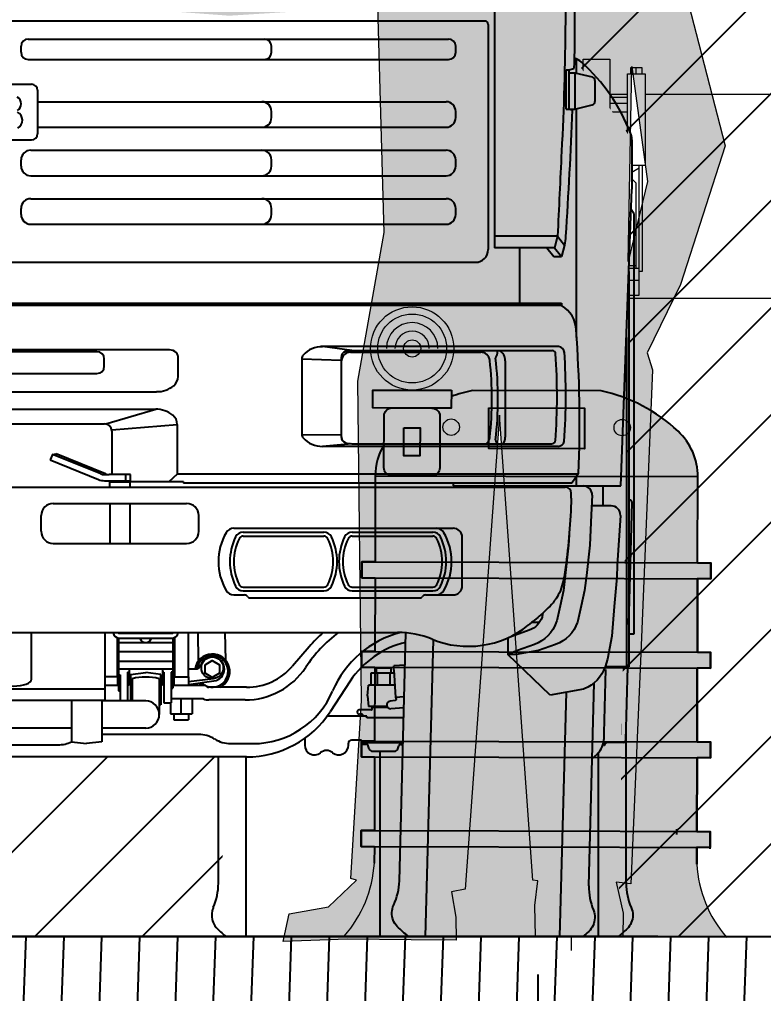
# Model space of a CAD drawing. Header units: metres. Extents: x 668617 to 675126, y 2286318 to 2293677.
# Drawn here: x 672252.349 to 672253.576, y 2287822.453 to 2287824.059 of the extents above; entities that cross this region are included whole.
import ezdxf

# ---------------------------------------------------------------- set-up
doc = ezdxf.new("R2010")
doc.units = ezdxf.units.M
doc.header["$MEASUREMENT"] = 0
doc.set_wipeout_variables(frame=1)
doc.linetypes.add('CONTINUA', pattern=[0])
for name, color, linetype in [('2', 7, 'Continuous'), ('DMTG_SECCIONES_VIALES', 250, 'Continuous'), ('PERSONA', 7, 'CONTINUA'), ('PERSONAS HATCH', 254, 'Continuous')]:
    doc.layers.add(name, color=color, linetype=linetype)
doc.layers.add('dp_Fondo del tablero', color=7, linetype='Continuous', lineweight=0, true_color=0xf05123)
doc.layers.add('dp_Pictograma y filete', color=7, linetype='Continuous', lineweight=0, true_color=0x000000)
doc.styles.get("Standard").update_dxf_attribs({"font": 'arial.ttf'})
doc.dimstyles.get("Standard").update_dxf_attribs({"dimtxt": 0.18, "dimasz": 0.18, "dimexe": 0.18, "dimexo": 0.0625, "dimgap": 0.09, "dimtad": 0, "dimtih": 1, "dimtoh": 1, "dimdec": 4, "dimzin": 0, "dimdsep": 46, "dimtxsty": 'Standard', "dimcen": 0.09, "dimadec": 0, "dimazin": 0, "dimtfac": 1, "dimtdec": 4, "dimtofl": 0, "dimtmove": 0, "dimatfit": 3, "dimfxl": 1, "dimtolj": 1, "dimtzin": 0, "dimarcsym": 0})

# ---------------------------------------------------------------- blocks, each defined once
blk = doc.blocks.new('*D406')
at = {"layer": 'Defpoints', "color": 0, "transparency": 16777216}
for p in [(672250.0035, 2287822.5467), (672253.2035, 2287822.5467), (672253.2035, 2287821.1552)]:
    blk.add_point(p, dxfattribs=at)
at = {"layer": 'DMTG_SECCIONES_VIALES', "color": 0, "lineweight": -2, "transparency": 16777216}
for p, q in [((672250.0035, 2287822.4842), (672250.0035, 2287820.9752)), ((672253.2035, 2287822.4842), (672253.2035, 2287820.9752)), ((672250.1835, 2287821.1552), (672251.2801, 2287821.1552)), ((672253.0235, 2287821.1552), (672251.927, 2287821.1552))]:
    blk.add_line(p, q, dxfattribs=at)
at = {"layer": 'DMTG_SECCIONES_VIALES', "color": 0, "transparency": 16777216}
for points in [[(672250.1835, 2287821.1852), (672250.1835, 2287821.1252), (672250.0035, 2287821.1552)], [(672253.0235, 2287821.1852), (672253.0235, 2287821.1252), (672253.2035, 2287821.1552)]]:
    blk.add_solid(points, dxfattribs=at)
at = {"layer": 'DMTG_SECCIONES_VIALES', "color": 0, "transparency": 16777216, "insert": (672251.6035, 2287821.1552), "char_height": 0.18, "attachment_point": 5}
blk.add_mtext('\\A1;3.20', dxfattribs=at)
blk = doc.blocks.new('*D407')
at = {"layer": 'Defpoints', "color": 0, "transparency": 16777216}
for p in [(672253.2035, 2287822.5467), (672256.4035, 2287822.5467), (672256.4035, 2287821.1556)]:
    blk.add_point(p, dxfattribs=at)
at = {"layer": 'DMTG_SECCIONES_VIALES', "color": 0, "lineweight": -2, "transparency": 16777216}
for p, q in [((672253.2035, 2287822.4842), (672253.2035, 2287820.9756)), ((672256.4035, 2287822.4842), (672256.4035, 2287820.9756)), ((672253.3835, 2287821.1556), (672254.4801, 2287821.1556)), ((672256.2235, 2287821.1556), (672255.127, 2287821.1556))]:
    blk.add_line(p, q, dxfattribs=at)
at = {"layer": 'DMTG_SECCIONES_VIALES', "color": 0, "transparency": 16777216}
for points in [[(672253.3835, 2287821.1856), (672253.3835, 2287821.1256), (672253.2035, 2287821.1556)], [(672256.2235, 2287821.1856), (672256.2235, 2287821.1256), (672256.4035, 2287821.1556)]]:
    blk.add_solid(points, dxfattribs=at)
at = {"layer": 'DMTG_SECCIONES_VIALES', "color": 0, "transparency": 16777216, "insert": (672254.8035, 2287821.1556), "char_height": 0.18, "attachment_point": 5}
blk.add_mtext('\\A1;3.20', dxfattribs=at)
blk = doc.blocks.new('A$C42154543')
at = {"color": 7, "linetype": 'Continuous', "lineweight": 15, "true_color": 0xffffff}
blk.add_wipeout([(-1225, -2.7), (-1237.9, 1326.3), (-1145.2, 1472), (-1128, 1965.6), (-1101.2, 2611.6), (-1046.4, 2668), (0, 2739.6), (1020.3, 2681.8), (1134.7, 1887), (1144.7, 1449.8), (1240, 1315.4), (1217.4, 0), (570.6, 0), (557.5, 296.4), (-557.5, 296.4), (-563, 5.9)], dxfattribs=at).dxf.layer = '2'
at = {"layer": '2'}
for p, q in [((1013, 1958.1), (1013, 1136.9)), ((997, 1511.3), (-997, 1511.3)), ((1002.9, 1505.4), (1002.9, 1133.9)), ((243.8, 1481.5), (937.3, 1481.5)), ((231.8, 1459.7), (231.8, 1469.5)), ((645.2, 1459.7), (645.2, 1469.5)), ((949.3, 1459.7), (949.3, 1469.5)), ((243.8, 1447.7), (937.3, 1447.7)), ((1148, 1448.7), (1148, 1425.4)), ((1136, 1430.9), (1144.1, 1433.1)), ((1131.6, 1430.9), (1136, 1430.9)), ((1131.6, 1365.9), (1131.6, 1430.9)), ((1136, 1430.9), (1136, 1365.9)), ((1136, 1425.9), (1146, 1425.9)), ((1146, 1425.9), (1146, 1365.9)), ((1146, 1425.9), (1174.4, 1419)), ((-249, 1406.9), (249, 1406.9)), ((1179, 1413.2), (1179, 1378.6)), ((259, 1396.9), (259, 1324.9)), ((259, 1378), (933.3, 1378)), ((1146, 1365.9), (1174.4, 1372.8)), ((645.2, 1351.8), (645.2, 1362)), ((949.3, 1351.8), (949.3, 1362)), ((1131.6, 1365.9), (1136, 1365.9)), ((1136, 1365.9), (1146, 1365.9)), ((1136, 1365.9), (1141.4, 1364.4)), ((1148, 1366.4), (1148, 988.9)), ((259, 1335.8), (933.3, 1335.8)), ((-249, 1314.9), (249, 1314.9)), ((1240, 1315.4), (1240, 1233.9)), ((247.8, 1298), (933.3, 1298)), ((231.8, 1271.8), (231.8, 1282)), ((645.2, 1271.8), (645.2, 1282)), ((949.3, 1271.8), (949.3, 1282)), ((247.8, 1255.8), (933.3, 1255.8)), ((1222, 743.9), (1240, 1233.6)), ((247.8, 1218), (933.3, 1218)), ((231.8, 1191.8), (231.8, 1202)), ((645.2, 1191.8), (645.2, 1202)), ((949.3, 1191.8), (949.3, 1202)), ((1243.3, 1193.5), (1238.8, 1200.2)), ((1244, 499.4), (1244, 1191.2)), ((247.8, 1175.8), (933.3, 1175.8)), ((1117.5, 1155.9), (1013, 1155.9)), ((1117.5, 1155.9), (1112.5, 1136.9)), ((1117.5, 1155.9), (1129, 1141.4)), ((1112.5, 1136.9), (1013, 1136.9)), ((1055, 1045.4), (1055, 1136.9)), ((1099.5, 1136.9), (1111, 1122.4)), ((1112.5, 1136.9), (1124, 1122.4)), ((1129, 1141.4), (1124, 1122.4)), ((-982, 1113), (982, 1113)), ((1111, 1122.4), (1124, 1122.4)), ((1235, 1097.7), (1235, 445.4)), ((-1124, 1045.4), (1124, 1045.4)), ((1124, 1045.4), (1124, 1041.4)), ((1124, 1041.4), (-1124, 1041.4)), ((1231, 988.8), (1231, 445.4)), ((357.1, 965.4), (67.1, 965.4)), ((476.8, 968.4), (67.3, 968.4)), ((1118.7, 973.7), (726.6, 973.7)), ((777.5, 967.4), (729.4, 973.7)), ((777.5, 967.4), (1108.2, 967.4)), ((369.1, 941.4), (369.1, 953.4)), ((491.1, 924.7), (491.1, 956.9)), ((695, 953.5), (695, 828.8)), ((760, 950.7), (695, 953.3)), ((760, 956), (760, 824.9)), ((775.5, 964.4), (990.5, 964.4)), ((1031, 950.4), (1031, 824.4)), ((27.9, 929.4), (357.1, 929.4)), ((0, 899.4), (455.6, 899.4)), ((1031, 891.1), (1031, 885.4)), ((0, 870.4), (454, 870.4)), ((371.5, 846.4), (454, 870.4)), ((0, 846.4), (369.5, 846.4)), ((381.5, 836.4), (489.5, 845.2)), ((489.5, 845.2), (489.5, 763.4)), ((381.5, 834.4), (381.5, 762.4)), ((760, 827.9), (695, 827.8)), ((777.5, 813.4), (729.2, 809.1)), ((1118.2, 809.1), (729.2, 809.1)), ((777.5, 813.4), (1107.4, 813.4)), ((283.5, 795.9), (279.7, 786.6)), ((283.5, 795.9), (289.6, 796.6)), ((363.4, 763.6), (283.5, 795.9)), ((371.4, 763.6), (289.6, 796.6)), ((279.7, 786.6), (359.7, 754.3)), ((369.4, 762.4), (377.4, 762.4)), ((412.2, 762.4), (377.4, 762.4)), ((404.2, 762.4), (404.2, 752.4)), ((412.2, 752.4), (412.2, 762.4)), ((489.5, 763.4), (475.6, 750.4)), ((1151.3, 763.4), (489.5, 763.4)), ((1152, 764.4), (1141, 748.4)), ((1148, 758.6), (1148, 743.9)), ((-395, 741.9), (1130, 741.9)), ((369.4, 752.4), (412.2, 752.4)), ((380.1, 752.4), (378.5, 750.8)), ((378.5, 741.9), (378.5, 750.8)), ((378.5, 750.8), (411.5, 750.8)), ((409.9, 752.4), (411.5, 750.8)), ((411.5, 750.8), (411.5, 741.9)), ((500, 750.4), (411.5, 750.4)), ((500, 750.4), (500, 748.4)), ((1141, 748.4), (500, 748.4)), ((945, 748.4), (945, 743.9)), ((945, 743.9), (1222, 743.9)), ((1192, 743.9), (1192, 710.9)), ((1140, 723.4), (1140, 731.9)), ((285, 714.9), (505, 714.9)), ((378.5, 714.9), (378.5, 648.9)), ((411.5, 714.9), (411.5, 648.9)), ((1206.1, 710.9), (1173.6, 710.9)), ((1236.6, 720.5), (1235, 720.7)), ((1235, 514.8), (1240.3, 716.4)), ((265, 668.9), (265, 694.9)), ((525, 668.9), (525, 694.9)), ((583.2, 673.9), (945, 673.9)), ((598.5, 667.4), (731.5, 667.4)), ((598.5, 660.9), (731.5, 660.9)), ((778.5, 667.4), (911.5, 667.4)), ((778.5, 660.9), (911.5, 660.9)), ((285, 648.9), (505, 648.9)), ((960, 578.9), (960, 658.9)), ((583.2, 563.9), (600.6, 563.9)), ((598.5, 576.9), (731.5, 576.9)), ((598.5, 570.4), (731.5, 570.4)), ((778.5, 576.9), (911.5, 576.9)), ((778.5, 570.4), (911.5, 570.4)), ((899.4, 563.9), (945, 563.9)), ((609, 558.9), (891, 558.9)), ((1075.3, 518.9), (1087.6, 518.9)), ((-853.3, 501.9), (853.3, 501.9)), ((249, 424.7), (249, 501.9)), ((370, 501.9), (370, 389.4)), ((393.8, 500.6), (481.2, 500.6)), ((507.7, 501.9), (507.7, 428.7)), ((524.7, 455), (523.9, 501.9)), ((569.7, 456.1), (568.9, 501.9)), ((856.3, 91.8), (867, 501.3)), ((1235, 499.4), (1244, 499.4)), ((390.2, 493.3), (390.2, 428.7)), ((392.5, 492.7), (392.5, 441.6)), ((482.5, 485), (392.5, 485)), ((393.8, 492.6), (481.2, 492.6)), ((482.5, 492.7), (482.5, 441.6)), ((484.8, 493.3), (484.8, 428.7)), ((899.6, 0), (912.4, 489.8)), ((1035, 492.4), (1035, 465.4)), ((1037.1, 493.9), (1038.7, 493.9)), ((482.5, 469.7), (392.5, 469.7)), ((707.2, 478.2), (679.9, 446.3)), ((482.5, 454.1), (392.5, 454.1)), ((1049, 465.4), (1035, 465.4)), ((1105, 398.4), (1035, 465.4)), ((392.5, 441.6), (392.5, 405.5)), ((392.5, 441.6), (482.5, 441.6)), ((407.5, 436.5), (410, 436.5)), ((407.5, 436.5), (407.5, 389)), ((410, 441.6), (410, 414.8)), ((412.5, 432.6), (437.5, 435.7)), ((462.5, 432.6), (437.5, 435.7)), ((465, 441.6), (465, 414.8)), ((467.5, 436.5), (465, 436.5)), ((467.5, 436.5), (467.5, 385.6)), ((482.5, 436.5), (479.5, 436.5)), ((479.5, 436.5), (479.5, 385.6)), ((482.5, 441.6), (482.5, 410.2)), ((507.7, 441.6), (519.2, 441.6)), ((809.3, 434.9), (809.3, 414.9)), ((847.4, 434.9), (809.3, 434.9)), ((818.1, 442.9), (818.1, 434.9)), ((842.1, 442.9), (818.1, 442.9)), ((819.7, 434.9), (819.7, 414.9)), ((840.5, 434.9), (840.5, 414.9)), ((842.1, 442.9), (842.1, 434.9)), ((865.6, 447.9), (847, 446.7)), ((847, 440.4), (847, 446.7)), ((847, 440.4), (849.8, 394.5)), ((1193.8, 315.3), (1197.1, 440.9)), ((1235, 445.4), (1195.8, 445.4)), ((1230, 324.2), (1233.2, 445.4)), ((390.8, 428.7), (370, 428.7)), ((390.8, 428.7), (390.8, 414.4)), ((392.5, 432.1), (395.5, 432.1)), ((392.5, 432.1), (395.5, 432.1)), ((395.5, 432.1), (395.5, 389)), ((412.5, 432.6), (412.5, 389)), ((415, 425.6), (415, 389)), ((460, 425.6), (460, 366.5)), ((462.5, 382.6), (462.5, 432.6)), ((462.5, 432.6), (462.5, 382.6)), ((484.2, 428.7), (484.2, 414.4)), ((484.2, 428.7), (508.2, 428.7)), ((508.2, 428.7), (508.2, 414.4)), ((508.2, 420.8), (549.6, 425.7)), ((508.2, 416), (550.2, 421.8)), ((775, 421.4), (742, 371.1)), ((1169.2, 83.6), (1178, 418.8)), ((370, 408.4), (-370, 408.4)), ((392.5, 414.4), (370, 414.4)), ((392.5, 405.5), (395.5, 405.5)), ((410, 414.8), (407.5, 414.8)), ((467.5, 414.8), (465, 414.8)), ((482.5, 414.8), (479.5, 414.8)), ((479.5, 410.2), (482.5, 410.2)), ((536.6, 414.4), (482.5, 414.4)), ((604, 411.4), (541.8, 411.4)), ((803.6, 397.4), (805.1, 414.9)), ((848.6, 414.9), (805.1, 414.9)), ((1121.3, 0), (1131.9, 403.2)), ((370, 389.4), (200, 389.4)), ((315, 389.4), (315, 321.5)), ((365, 389.4), (365, 321.5)), ((437.5, 389), (365, 389)), ((530.8, 392.4), (479.5, 392.4)), ((496.2, 367.7), (496.2, 392.4)), ((514.2, 392.4), (514.2, 367.7)), ((601.6, 390.5), (541.8, 390.5)), ((803.6, 397.4), (805.1, 379.9)), ((849.4, 389.7), (840.9, 388.5)), ((864.2, 395.4), (849.8, 394.5)), ((462.5, 382.6), (460, 382.3)), ((467.5, 385.6), (479.5, 385.6)), ((478.2, 385.6), (478.2, 367.7)), ((810.1, 374.2), (790.1, 374.2)), ((836, 379.9), (805.1, 379.9)), ((837.3, 377.9), (810.6, 377.9)), ((810.6, 377.9), (810.6, 376.6)), ((814.1, 379.9), (814, 377.9)), ((863.8, 377.3), (842.2, 376)), ((478.2, 367.7), (514.2, 367.7)), ((484.2, 367.7), (484.2, 357.8)), ((484.2, 357.8), (508.2, 357.8)), ((508.2, 367.7), (508.2, 357.8)), ((802.4, 363.9), (737.1, 363.9)), ((794.1, 367.2), (790.2, 367.2)), ((795.9, 365.4), (795.9, 363.9)), ((802.4, 360.9), (802.4, 363.9)), ((863.3, 360.9), (802.4, 360.9)), ((315, 344), (-315, 344)), ((437.5, 344), (365, 344)), ((1230.5, 87.9), (1230.5, 343)), ((524.8, 333.6), (365, 333.6)), ((700.1, 327.3), (700.1, 315.9)), ((792.1, 323.9), (777.1, 323.9)), ((794.1, 321.9), (794.1, 316.9)), ((-293.1, 316.4), (293.1, 316.4)), ((315, 321.5), (340, 318.4)), ((365, 321.5), (340, 318.4)), ((577.8, 318.4), (614.5, 318.4)), ((772.1, 315.9), (772.1, 318.9)), ((862.3, 319.9), (794.1, 319.9)), ((801.9, 316.9), (794.1, 316.9)), ((806.6, 309.9), (804.7, 315)), ((812.2, 305.9), (848, 305.9)), ((824.8, 0), (824.8, 305.9)), ((853.7, 309.9), (855.5, 315)), ((858.3, 316.9), (862.2, 316.9)), ((1194.8, 315.3), (1193.8, 315.3)), ((1194.8, 316.6), (1194.8, 315.3)), ((1226.1, 320.3), (1197.7, 319.5)), ((604, 296.4), (-369, 296.4)), ((557.5, 87.9), (557.5, 296.4)), ((603.2, 0), (603.2, 296.4)), ((1183.2, 301.8), (1177, 296)), ((1184.8, 0), (1184.8, 303.5)), ((1283.1, 0), (-1272.7, 0))]:
    blk.add_line(p, q, dxfattribs=at)
for points in [[(1128, 1965.6, -0.021047), (1142.8, 1695.9, 0.000487), (1145.2, 1510.9, -0.014648), (1144.1, 1433.1, -0.253224)], [(1099, 1947.4, -0.029085), (1126.2, 1695.9, -0.014079), (1130.2, 1510.9, -0.011262), (1124, 1295.9, 0.002595), (1117.5, 1155.9, -0.443381)], [(1141.4, 1364.4, -0.007076), (1130.5, 1155.9, -0.018251), (1129, 1141.4, -0.408232)], [(1174.3, 728.3), (1173, 695.9), (1170.5, 645.9), (1165, 595.9), (1162, 570.9), (1156.5, 545.9), (1151, 520.9), (1150.3, 518.9, -0.226237), (1114.1, 482.1), (1086, 471.9), (1049, 465.4)], [(1140, 723.4, -0.023816), (1130.5, 608.9, -0.033509), (1124.5, 578.9, -0.058125), (1118.5, 563.9, -0.039896), (1112, 553.9, -0.077681), (1102.1, 542.7, -0.034494), (1089.6, 531, -0.009423), (1069.1, 513.9, -0.009423)], [(1221, 695), (1216, 612.8), (1215, 593.3), (1211, 544.6), (1207, 495.9), (1200, 457.9), (1195.8, 445.4, -0.221251), (1161.1, 408.6), (1160, 408.2), (1105, 398.4)], [(1136.4, 663), (1135.5, 645.9), (1130, 595.9), (1127, 570.9), (1121.5, 545.9), (1116, 520.9), (1115.3, 518.9, -0.226237), (1079.1, 482.1), (1051, 471.9), (1035, 465.4)], [(1093.3, 534.2), (1091.9, 527.7), (1091.7, 527.1, -0.226237), (1070.6, 505.6), (1042, 495.2), (1035, 492.4)], [(872, 0, -0.05104), (852.8, 16.5, -0.199683), (843.9, 39.4, -0.103157), (846.9, 52.1, -0.098271)], [(549.2, 47.9, 0.103157), (546.5, 35.1, 0.199683)], [(546.5, 35.1, 0.199683), (555.9, 12.5, 0.038649), (570.6, 0, 0.055475)], [(1176.5, 43.4, -0.103157), (1178.8, 30.6, -0.199683)], [(1241.5, 35.1, -0.199683), (1232.1, 12.5, -0.038649), (1217.4, 0, -0.055475)], [(1238.8, 47.9, -0.103157), (1241.5, 35.1, -0.199683)], [(1178.8, 30.6, -0.199683), (1168.8, 8.2, -0.025354), (1159.2, 0, -0.055475)]]:
    blk.add_lwpolyline(points, format="xyb", dxfattribs=at)
blk.add_lwpolyline([(535.5, 448.5), (547.5, 455.4), (559.5, 448.5), (559.5, 434.6), (547.5, 427.7), (535.5, 434.6)], close=True, dxfattribs=at)
blk.add_circle((547.5, 443.6), 18, dxfattribs=at)
for centre, radius, start, end in [((997, 1505.4), 5.9, 0, 90), ((243.8, 1469.5), 12, 90, 180), ((633.2, 1469.5), 12, 0, 90), ((937.3, 1469.5), 12, 0, 90), ((243.8, 1459.7), 12, 180, 270), ((633.2, 1459.7), 12, 270, 0), ((937.3, 1459.7), 12, 270, 0), ((1136.8, 1420.9), 30, 48.0842, 74.7572), ((951.1, 1214), 308, 21.3848, 48.0842), ((1173, 1413.2), 6, 0, 76.373), ((249, 1396.9), 10, 0, 90), ((219, 1374.5), 13, 301.6356, 60.5787), ((629.2, 1362), 16, 0, 90), ((933.3, 1362), 16, 0, 90), ((1173, 1378.6), 6, 283.627, 0), ((219, 1347.5), 15, 300.6033, 62.5524), ((629.2, 1351.8), 16, 270, 0), ((933.3, 1351.8), 16, 270, 0), ((249, 1324.9), 10, 270, 0), ((1210, 1315.4), 30, 0, 21.3848), ((247.8, 1282), 16, 90, 180), ((629.2, 1282), 16, 0, 90), ((933.3, 1282), 16, 0, 90), ((247.8, 1271.8), 16, 180, 270), ((629.2, 1271.8), 16, 270, 0), ((933.3, 1271.8), 16, 270, 0), ((247.8, 1202), 16, 90, 180), ((629.2, 1202), 16, 0, 90), ((933.3, 1202), 16, 0, 90), ((247.8, 1191.8), 16, 180, 270), ((629.2, 1191.8), 16, 270, 0), ((933.3, 1191.8), 16, 270, 0), ((1239.8, 1191.2), 4.2, 0, 34.0603), ((982, 1133.9), 20.9, 270, 0), ((1100.5, 1000.1), 47.5, 1.5531, 60.3744), ((-804.2, 849.9), 1958, 357.4968, 4.4371), ((357.1, 953.4), 12, 0, 90), ((474.9, 945.3), 23.2, 61.9825, 94.6775), ((481.1, 956.9), 10, 0, 61.9825), ((728.3, 932.5), 41.2, 88.2755, 138.529), ((770, 956), 10, 108.4516, 180), ((779.1, 928.8), 38.7, 92.3444, 108.4516), ((1010.5, 964.4), 8, 316.9206, 22.0243), ((1011, 950.4), 20, 0, 58.2117), ((1108.2, 961.4), 6, 0, 90), ((1118.7, 963.7), 10, 0, 90), ((79.6, 893.6), 1051.4, 355.8396, 3.9001), ((705, 953.3), 10, 139.6812, 180), ((1329, 887.4), 572, 173.6091, 174.1293), ((775.5, 949.4), 15, 90, 173.6091), ((990.5, 949.4), 15, 6.3909, 90), ((437, 887.4), 572, 353.6091, 6.3909), ((1020, 955.5), 5, 136.9206, 186.6641), ((437, 887.4), 582, 353.3359, 6.6641), ((122, 893.4), 994.5, 355.6817, 3.9673), ((357.1, 941.4), 12, 270, 0), ((471.1, 924.7), 20, 309.472, 0), ((456.4, 942.5), 43.1, 268.9264, 309.472), ((454.8, 827.3), 43.1, 50.528, 91.0736), ((469.5, 845.2), 20, 0, 50.528), ((369.5, 834.4), 12, 0, 90), ((705, 829.5), 10, 180, 220.3188), ((728.3, 850.3), 41.2, 221.471, 271.7245), ((1329, 887.4), 572, 185.8707, 186.3909), ((770, 824.9), 10, 180, 251.5484), ((775.5, 825.4), 15, 186.3909, 205.4365), ((990.5, 825.4), 15, 306.8699, 353.6091), ((1011, 824.4), 20, 326.633, 0), ((779.1, 852.1), 38.7, 251.5484, 267.6556), ((1020, 819.3), 5, 173.3359, 223.0794), ((1010.5, 810.4), 8, 22.0243, 43.0794), ((1107.7, 819.4), 6, 270, 0), ((1118.1, 819.4), 10.3, 270.797, 348.5883), ((369.4, 778.4), 16, 248, 270), ((377.4, 778.4), 16, 248, 270), ((369.4, 778.4), 26, 248, 270), ((1130, 731.9), 10, 0, 90), ((1159.4, 728.9), 15, 357.6141, 90), ((285, 694.9), 20, 90, 180), ((505, 694.9), 20, 0, 90), ((1206.1, 695.9), 15, 356.5, 90), ((1236.3, 716.5), 4, 358.5, 85.5), ((285, 668.9), 20, 180, 270), ((505, 668.9), 20, 270, 0), ((652.5, 618.9), 95, 150, 210), ((583.2, 658.9), 15, 90, 150), ((669, 618.9), 92.5, 153.9286, 206.0714), ((598.5, 653.4), 14, 90, 153.9286), ((598.5, 653.4), 7.5, 90, 153.9286), ((731.5, 653.4), 14, 26.0714, 90), ((731.5, 653.4), 7.5, 26.0714, 90), ((661, 618.9), 92.5, 333.9286, 26.0714), ((849, 618.9), 92.5, 153.9286, 206.0714), ((778.5, 653.4), 14, 90, 153.9286), ((778.5, 653.4), 7.5, 90, 153.9286), ((911.5, 653.4), 14, 26.0714, 90), ((911.5, 653.4), 7.5, 26.0714, 90), ((916.8, 658.9), 15, 30, 90), ((841, 618.9), 92.5, 333.9286, 26.0714), ((847.5, 618.9), 95, 330, 30), ((945, 658.9), 15, 0, 90), ((669, 618.9), 86, 153.9286, 206.0714), ((661, 618.9), 86, 333.9286, 26.0714), ((849, 618.9), 86, 153.9286, 206.0714), ((841, 618.9), 86, 333.9286, 26.0714), ((598.5, 584.4), 7.5, 206.0714, 270), ((731.5, 584.4), 7.5, 270, 333.9286), ((778.5, 584.4), 7.5, 206.0714, 270), ((911.5, 584.4), 7.5, 270, 333.9286), ((945, 578.9), 15, 270, 0), ((583.2, 578.9), 15, 210, 270), ((598.5, 584.4), 14, 206.0714, 270), ((600.6, 557.9), 6, 28.2737, 90), ((731.5, 584.4), 14, 270, 333.9286), ((778.5, 584.4), 14, 206.0714, 270), ((899.4, 557.9), 6, 90, 151.7263), ((911.5, 584.4), 14, 270, 333.9286), ((916.8, 578.9), 15, 270, 330), ((609, 562.4), 3.5, 208.2737, 270), ((891, 562.4), 3.5, 270, 331.7263), ((393.8, 502.6), 10, 184.0813, 270), ((393.8, 502.6), 2, 200.8462, 270), ((481.2, 502.6), 2, 270, 339.1538), ((481.2, 502.6), 10, 270, 355.9187), ((897, 315.4), 234, 127.1459, 146.5459), ((897, 315.4), 250, 131.7475, 139.3778), ((900.5, 339.3), 168, 104.5881, 156.8778), ((853.3, 351.9), 150, 67.7114, 90), ((970, 636.8), 157.8, 247.7114, 308.8757), ((437.5, 494.9), 9.77, 193.4197, 346.5803), ((900.5, 339.3), 150, 103.0629, 146.7878), ((547.5, 437.5), 28.8, 295.2762, 171.7836), ((547.5, 437.5), 26, 246.7683, 170.0911), ((547.5, 441.6), 20, 277.8463, 160.5288), ((519.2, 451.6), 10, 270, 340.5288), ((601.6, 510.5), 120, 270, 326.5459), ((604, 511.4), 100, 270, 319.3778), ((437.5, 335.3), 93, 76, 104), ((547.5, 437.5), 28.8, 221.4725, 233.1261), ((547.5, 437.5), 26, 225.6251, 242.2464), ((541.8, 417.4), 6, 210, 270), ((614.5, 461.4), 143, 270, 336.8778), ((437.5, 366.5), 22.5, 270, 90), ((530.8, 386.4), 6, 70.4357, 90), ((541.8, 417.4), 26.9, 250.4357, 270), ((841.8, 382.3), 6.26, 98.5, 273.5), ((849, 392.2), 2.49, 278.5, 70.0168), ((604, 461.4), 165, 270, 326.7878), ((790.1, 370.7), 3.5, 90, 270.7222), ((810.1, 375.4), 1.25, 270, 66.4218), ((794.1, 365.4), 1.8, 0, 90.7222), ((524.8, 283.6), 50, 57.9405, 90), ((577.8, 368.4), 50, 237.9405, 270), ((777.1, 318.9), 5, 90, 180), ((792.1, 321.9), 2, 0, 90), ((1159.1, 327.2), 35, 313.5, 358.5), ((1226, 324.3), 4, 271.5, 358.5), ((293.1, 366.4), 50, 270, 296.0576), ((716.1, 315.9), 16, 180, 308.6822), ((736.1, 291), 16, 51.3178, 128.6822), ((756.1, 315.9), 16, 231.3178, 0), ((801.9, 313.9), 3, 19.9831, 90), ((812.2, 311.9), 6, 199.9831, 270), ((848, 311.9), 6, 270, 340.0169), ((858.3, 313.9), 3, 90, 160.0169), ((1197.8, 316.5), 3, 91.5, 178.5), ((1152.9, 321.4), 35, 308.5052, 313.5), ((457.5, 87.9), 100, 336.4414, 0), ((756.3, 94.4), 100, 334.9414, 358.5), ((1269.2, 81), 100, 178.5, 202.0586), ((1330.5, 87.9), 100, 180, 203.5586)]:
    blk.add_arc(centre, radius, start, end, dxfattribs=at)
blk.add_ellipse((219, 424.7), major_axis=(30, 0), ratio=0.374483, start_param=3.141593, end_param=6.283185, dxfattribs=at)
blk = doc.blocks.new('tambo_SCT')
at = {"layer": 'dp_Fondo del tablero', "true_color": 0xf08e0f}
h = blk.add_hatch(color=30, dxfattribs=at)
edge = h.paths.add_edge_path()
edge.add_arc((7.06, 62.65), 4.44, 0, 360)
at = {"layer": 'dp_Fondo del tablero', "true_color": 0xffca00}
h = blk.add_hatch(color=40, dxfattribs=at)
h.paths.add_polyline_path([(11.25, 58.21), (11.25, 56.3), (7.06, 56.3), (2.87, 56.3), (2.87, 58.21), (7.06, 58.21)])
edge = h.paths.add_edge_path()
edge.add_line((4.92, 56.3), (9.19, 56.3))
edge.add_arc((9.19, 55.47), 0.832, 0, 90, ccw=False)
edge.add_line((10.03, 55.47), (10.03, 49.93))
edge.add_arc((9.19, 49.93), 0.832, -90, 0, ccw=False)
edge.add_line((9.19, 49.1), (4.92, 49.1))
edge.add_arc((4.92, 49.93), 0.832, 180, 270, ccw=False)
edge.add_line((4.09, 49.93), (4.09, 55.47))
edge.add_arc((4.92, 55.47), 0.832, 90, 180, ccw=False)
h.paths.add_polyline_path([(6.2, 54.19), (7.92, 54.19), (7.92, 51.2), (6.2, 51.2)], flags=16)
at = {"layer": 'dp_Fondo del tablero'}
h = blk.add_hatch(color=256, dxfattribs=at)
h.paths.add_polyline_path([(37.54, 49.04, 0.208145), (35.42, 53.91, 0.13635), (27.2, 58.18), (13.51, 58.18, 0.03408), (11.25, 57.54), (11.25, 56.3), (9.19, 56.3, -0.414214), (10.03, 55.47), (10.03, 49.93, -0.414214), (9.19, 49.1)])
h.paths.add_polyline_path([(28.6, 54.27, -1), (30.35, 54.27, -1)], flags=16)
h.paths.add_polyline_path([(25.46, 51.99), (15.26, 51.99), (15.26, 56.35), (25.46, 56.35)], flags=16)
h.paths.add_polyline_path([(10.37, 54.27, -1), (12.11, 54.27, -1)], flags=16)
h = blk.add_hatch(color=256, dxfattribs=at)
h.paths.add_polyline_path([(4.92, 49.1, -0.414214), (4.09, 49.93), (4.09, 52.42, 0.133761), (3.17, 49.04)])
h.paths.add_polyline_path([(6.2, 51.2), (7.92, 51.2), (7.92, 54.19), (6.2, 54.19)])
h = blk.add_hatch(color=256, dxfattribs=at)
h.paths.add_polyline_path([(37.54, 39.89), (37.54, 49.04), (3.17, 49.04), (3.17, 39.89)])
h.paths.add_polyline_path([(38.96, 38.19), (38.96, 39.89), (1.76, 39.89), (1.76, 38.19)])
h.paths.add_polyline_path([(1.76, 30.34), (1.76, 28.65), (38.96, 28.65), (38.96, 30.34)])
h.paths.add_polyline_path([(37.54, 20.79), (37.54, 28.65), (3.17, 28.65), (3.17, 20.79)])
h.paths.add_polyline_path([(38.96, 19.1), (38.96, 20.79), (1.76, 20.79), (1.76, 19.1)])
h.paths.add_polyline_path([(1.76, 11.24), (1.76, 9.55), (38.96, 9.55), (38.96, 11.24)])
blk.add_hatch(color=256, dxfattribs=at).paths.add_polyline_path([(3.17, 9.55), (3.17, 9.35, -0.196465), (0, 0), (40.71, 0, -0.16513), (37.54, 7.77), (37.54, 9.55)])
at = {"layer": 'dp_Pictograma y filete', "true_color": 0xffffff}
h = blk.add_hatch(color=7, dxfattribs=at)
h.paths.add_polyline_path([(3.17, 38.19), (3.17, 30.34), (37.54, 30.34), (37.54, 38.19)])
h.paths.add_polyline_path([(3.17, 19.1), (3.17, 11.24), (37.54, 11.24), (37.54, 19.1)])
at = {"layer": 'dp_Pictograma y filete', "lineweight": -3}
for p, q in [((37.54, 49.04), (3.17, 49.04)), ((3.17, 49.04), (3.17, 39.89)), ((37.54, 39.89), (37.54, 49.04)), ((1.76, 38.19), (1.76, 39.89)), ((1.76, 39.89), (38.96, 39.89)), ((38.96, 38.19), (38.96, 39.89)), ((38.96, 38.19), (38.96, 39.89)), ((1.76, 38.19), (38.96, 38.19)), ((1.76, 28.65), (1.76, 30.34)), ((1.76, 30.34), (38.96, 30.34)), ((38.96, 28.65), (38.96, 30.34)), ((38.96, 28.65), (38.96, 30.34)), ((1.76, 28.65), (38.96, 28.65)), ((1.76, 19.1), (1.76, 20.79)), ((1.76, 20.79), (38.96, 20.79)), ((38.96, 19.1), (38.96, 20.79)), ((38.96, 19.1), (38.96, 20.79)), ((1.76, 19.1), (38.96, 19.1)), ((35.42, 10.9), (35.42, 11.49)), ((1.76, 9.55), (1.76, 11.24)), ((1.76, 11.24), (38.96, 11.24)), ((38.96, 9.39), (38.96, 11.24)), ((38.96, 9.55), (38.96, 11.24)), ((1.76, 9.55), (38.96, 9.55)), ((0, 0), (40.71, 0))]:
    blk.add_line(p, q, dxfattribs=at)
for points in [[(11.25, 58.21), (11.25, 56.3), (7.06, 56.3), (2.87, 56.3), (2.87, 58.21), (7.06, 58.21)], [(15.26, 56.35), (25.46, 56.35), (25.46, 51.99), (15.26, 51.99)], [(6.2, 54.19), (7.92, 54.19), (7.92, 51.2), (6.2, 51.2)]]:
    blk.add_lwpolyline(points, close=True, dxfattribs=at)
for points in [[(37.54, 49.04, 0.208145), (35.42, 53.91, 0.13635), (27.2, 58.18), (13.51, 58.18, 0.03408), (11.25, 57.54, 0.03408)], [(4.09, 52.42, 0.133761), (3.17, 49.04)]]:
    blk.add_lwpolyline(points, format="xyb", dxfattribs=at)
blk.add_lwpolyline([(4.92, 56.3), (9.19, 56.3, -0.414214), (10.03, 55.47), (10.03, 49.93, -0.414214), (9.19, 49.1), (4.92, 49.1, -0.414214), (4.09, 49.93), (4.09, 55.47, -0.414214)], format="xyb", close=True, dxfattribs=at)
for points in [[(3.17, 39.89), (1.76, 39.89), (1.76, 38.19), (3.17, 38.19)], [(37.54, 39.89), (38.96, 39.89), (38.96, 38.19), (37.54, 38.19)], [(3.17, 38.19), (3.17, 30.34)], [(37.54, 30.34), (37.54, 38.19)], [(37.54, 38.19), (37.54, 30.34)], [(3.17, 30.34), (1.76, 30.34), (1.76, 28.65), (3.17, 28.65)], [(37.54, 30.34), (38.96, 30.34), (38.96, 28.65), (37.54, 28.65)], [(3.17, 28.65), (3.17, 20.79)], [(37.54, 20.79), (37.54, 28.65)], [(37.54, 28.65), (37.54, 20.79)], [(3.17, 20.79), (1.76, 20.79), (1.76, 19.1), (3.17, 19.1)], [(37.54, 20.79), (38.96, 20.79), (38.96, 19.1), (37.54, 19.1)], [(3.17, 19.1), (3.17, 11.24)], [(37.54, 11.24), (37.54, 19.1)], [(37.54, 19.1), (37.54, 11.24)], [(3.17, 11.24), (1.76, 11.24), (1.76, 9.55), (3.17, 9.55)], [(37.54, 11.24), (38.96, 11.24), (38.96, 9.55), (37.54, 9.55)], [(3.17, 9.55), (3.17, 7.77)], [(37.54, 7.77), (37.54, 9.55)], [(37.54, 9.55), (37.54, 7.77)]]:
    blk.add_lwpolyline(points, dxfattribs=at)
at = {"layer": 'dp_Pictograma y filete'}
for centre, radius in [((7.06, 62.65), 4.44), ((7.06, 62.65), 3.67), ((7.06, 62.65), 0.917), ((11.24, 54.27), 0.873), ((29.47, 54.27), 0.873)]:
    blk.add_circle(centre, radius, dxfattribs=at)
for centre, radius, start, end in [((7.06, 62.65), 2.75, 0, 180), ((7.06, 62.65), 1.83, 0, 180), ((-9.85, 8.56), 13.05, 319.0167, 356.5232), ((50.56, 8.56), 13.05, 183.4768, 220.9833)]:
    blk.add_arc(centre, radius, start, end, dxfattribs=at)
blk = doc.blocks.new('PeopleS18')
at = {"layer": 'PERSONAS HATCH', "linetype": 'Continuous'}
h = blk.add_hatch(color=256, dxfattribs=at)
h.paths.add_polyline_path([(162.9, 1038.3), (121, 820.3), (119.8, 352.1), (100.6, 91), (109, 88.6), (67.1, 50.3), (9.6, 40.7), (0, 0), (94.6, 2.4), (188, 0), (253.9, -1.2), (253.9, 32.3), (247.9, 69.5), (268.2, 73), (328.1, 767.6), (367.6, 85), (374.8, 83.8), (370, 47.9), (370, 2.4), (498.2, 0), (499.4, 34.7), (489.8, 80.2), (511.3, 77.8), (530.5, 415.5), (553.3, 831.1), (546.1, 856.2), (596.4, 955.6), (664.6, 1158), (580.8, 1502.9), (485, 1522.1), (483.8, 1531.7), (425.1, 1547.2), (420.3, 1577.2), (393.4, 1586.2), (422.7, 1613.1), (435.9, 1653.8), (434.7, 1738.8), (413.2, 1798.7), (377.2, 1811.9), (306.6, 1816.7), (268.2, 1795.1), (255.1, 1753.2), (258.7, 1626.3), (286.2, 1595.1), (279.1, 1550), (214.4, 1530.5), (214.4, 1525.7), (87.4, 1496.9), (-99.4, 1482.6), (-391.6, 1486.1), (-392.8, 1477.8), (-439.5, 1487.3), (-531.7, 1482.6), (-535.3, 1463.4), (-491, 1461), (-474.2, 1411.9), (-425.1, 1398.7), (-388, 1399.9), (-384.4, 1387.9), (-59.9, 1359.2), (158.1, 1370)])
h.paths.add_polyline_path([(529.3, 1276.6), (549.7, 1107.7), (519.7, 990.4)], flags=16)
at = {"color": 7, "lineweight": 0}
for points in [[(580.8, 1502.9), (664.6, 1158), (596.4, 955.6), (546.1, 856.2), (553.3, 831.1), (530.5, 415.5), (511.3, 77.8), (489.8, 80.2), (499.4, 34.7), (498.2, 0), (370, 2.4), (370, 47.9), (374.8, 83.8), (367.6, 85), (328.1, 767.6), (268.2, 73), (247.9, 69.5), (253.9, 32.3), (253.9, -1.2), (188, 0), (94.6, 2.4), (0, 0), (9.6, 40.7), (67.1, 50.3), (109, 88.6), (100.6, 91), (119.8, 352.1), (121, 820.3), (162.9, 1038.3), (158.1, 1370)], [(529.3, 1276.6), (549.7, 1107.7), (519.7, 990.4), (529.3, 1276.6)], [(529.3, 1276.6), (549.7, 1107.7), (519.7, 990.4), (529.3, 1276.6), (529.3, 1276.6)]]:
    blk.add_lwpolyline(points, dxfattribs=at)
at = {"layer": 'PERSONA', "color": 7, "lineweight": 0}
blk.add_lwpolyline([(580.8, 1502.9), (664.6, 1158), (596.4, 955.6), (546.1, 856.2), (553.3, 831.1), (530.5, 415.5), (511.3, 77.8), (489.8, 80.2), (499.4, 34.7), (498.2, 0), (370, 2.4), (370, 47.9), (374.8, 83.8), (367.6, 85), (328.1, 767.6), (268.2, 73), (247.9, 69.5), (253.9, 32.3), (253.9, -1.2), (188, 0), (94.6, 2.4), (0, 0), (9.6, 40.7), (67.1, 50.3), (109, 88.6), (100.6, 91), (119.8, 352.1), (121, 820.3), (162.9, 1038.3), (158.1, 1370)], dxfattribs=at)
blk = doc.blocks.new('A$C14822504')
at = {"layer": 'PERSONA', "xscale": 0.0009999999892897904, "yscale": 0.0009999999892897904, "zscale": 0.0009999999892897904}
blk.add_blockref('PeopleS18', (0.5353, 0.0012), dxfattribs=at)
blk = doc.blocks.new('Banderero 1')
at = {"xscale": 30.24292728832366, "yscale": 30.24292728832366, "zscale": 30.24292728832366}
blk.add_blockref('A$C14822504', (-16.189, -0.036), dxfattribs=at)
blk = doc.blocks.new('_ArchTick')
at = {"color": 0, "linetype": 'ByBlock', "const_width": 0.15}
blk.add_lwpolyline([(-0.5, -0.5), (0.5, 0.5)], dxfattribs=at)
blk = doc.blocks.new('*D402')
at = {"layer": 'Defpoints', "color": 0, "transparency": 16777216}
for p in [(672246.3035, 2287822.7967), (672286.8035, 2287822.7967), (672286.8035, 2287820.242)]:
    blk.add_point(p, dxfattribs=at)
at = {"layer": 'DMTG_SECCIONES_VIALES', "color": 0, "lineweight": -2, "transparency": 16777216}
for p, q in [((672246.3035, 2287822.7342), (672246.3035, 2287820.062)), ((672286.8035, 2287822.7342), (672286.8035, 2287820.062)), ((672246.3035, 2287820.242), (672266.1565, 2287820.242)), ((672286.8035, 2287820.242), (672266.9506, 2287820.242))]:
    blk.add_line(p, q, dxfattribs=at)
at = {"layer": 'DMTG_SECCIONES_VIALES', "color": 0, "lineweight": -2, "transparency": 16777216, "xscale": 0.18, "yscale": 0.18, "zscale": 0.18, "rotation": 180}
blk.add_blockref('_ArchTick', (672246.3035, 2287820.242), dxfattribs=at)
at = {"layer": 'DMTG_SECCIONES_VIALES', "color": 0, "lineweight": -2, "transparency": 16777216, "xscale": 0.18, "yscale": 0.18, "zscale": 0.18}
blk.add_blockref('_ArchTick', (672286.8035, 2287820.242), dxfattribs=at)
at = {"layer": 'DMTG_SECCIONES_VIALES', "color": 0, "transparency": 16777216, "insert": (672266.5535, 2287820.242), "char_height": 0.18, "attachment_point": 5}
blk.add_mtext('\\A1;40.50', dxfattribs=at)

msp = doc.modelspace()

# ---------------------------------------------------------------- hatches: boundary and pattern name
at = {"layer": 'DMTG_SECCIONES_VIALES'}
h = msp.add_hatch(dxfattribs=at)
h.set_pattern_fill('ANSI31', color=51)
h.set_pattern_definition([(45, (672091.9349, 2287760.21828), (-0.08838835, 0.08838835), [])])
h.paths.add_polyline_path([(672259.70355, 2287827.58827), (672246.60757, 2287827.58827), (672246.60757, 2287822.79673), (672250.00355, 2287822.79673), (672250.00355, 2287822.54755), (672259.70355, 2287822.54591)])
at = {"layer": 'DMTG_SECCIONES_VIALES', "true_color": 0x000000}
h = msp.add_hatch(dxfattribs=at)
h.set_pattern_fill('ANSI31', color=18, scale=0.5, angle=43)
h.set_pattern_definition([(88, (671855.920446, 2287752.40659), (-0.062461927, 0.0021812185), [])])
h.paths.add_polyline_path([(672250.00355, 2287822.54673), (672250.00355, 2287822.29673), (672259.70355, 2287822.29673), (672259.70355, 2287822.54673)])
h.paths.add_polyline_path([(672283.10355, 2287822.29673), (672283.10355, 2287822.54673), (672273.70355, 2287822.54673), (672273.70355, 2287822.29673)])

# ---------------------------------------------------------------- linework, layer by layer
at = {"layer": 'DMTG_SECCIONES_VIALES'}
msp.add_line((672250.00355, 2287822.54673), (672259.70355, 2287822.54673), dxfattribs=at)
at = {"layer": 'DMTG_SECCIONES_VIALES', "color": 51}
msp.add_lwpolyline([(672246.60757, 2287822.79673), (672250.00355, 2287822.79673), (672250.00355, 2287822.54755), (672259.70355, 2287822.54591), (672259.70355, 2287827.58827), (672246.60757, 2287827.58827)], close=True, dxfattribs=at)
at = {"layer": 'DMTG_SECCIONES_VIALES', "linetype": 'Continuous', "lineweight": 20}
for points in [[(672251.89608, 2287824.13471), (672251.89608, 2287824.05684), (672252.9911, 2287824.05684), (672252.9911, 2287824.13471)], [(672253.27824, 2287823.99357), (672253.32204, 2287823.99357), (672253.32204, 2287823.78917), (672253.27824, 2287823.78917)], [(672253.38044, 2287823.96924), (672253.38044, 2287823.81837), (672253.35124, 2287823.81837), (672253.35124, 2287823.96924)], [(672253.26364, 2287822.87909), (672253.2539, 2287822.89369), (672253.2539, 2287822.87909), (672253.26364, 2287822.89369)]]:
    msp.add_lwpolyline(points, close=True, dxfattribs=at)
for points in [[(672252.93756, 2287823.94977), (672252.93756, 2287824.05684)], [(672252.93756, 2287823.99844), (672251.94962, 2287823.99844)], [(672253.37557, 2287823.96924), (672253.37557, 2287823.97897), (672253.3561, 2287823.97897), (672253.3561, 2287823.96924)], [(672253.36584, 2287823.96924), (672253.36584, 2287823.97897)], [(672253.27824, 2287823.94977), (672251.58948, 2287823.94977)], [(672253.17603, 2287823.9449), (672251.92042, 2287823.9449), (672251.92042, 2287823.5799)], [(672253.0641, 2287823.6383), (672253.0641, 2287823.9449)], [(672253.17603, 2287823.94977), (672253.17603, 2287823.77457), (672253.1517, 2287823.77457), (672253.13223, 2287823.7697), (672253.11763, 2287823.75997), (672253.10303, 2287823.7405), (672253.09817, 2287823.72103)], [(672252.31462, 2287823.5799), (672252.31462, 2287823.92544), (672252.30489, 2287823.92544), (672252.30489, 2287823.5799), (672252.91323, 2287823.5799), (672252.91323, 2287823.58963)], [(672252.68936, 2287823.5799), (672252.68936, 2287823.92544), (672252.67963, 2287823.92544), (672252.67963, 2287823.5799)], [(672253.35124, 2287823.93517), (672253.32204, 2287823.93517)], [(672253.35124, 2287823.9303), (672253.32204, 2287823.9303)], [(672255.16304, 2287823.93517), (672253.38044, 2287823.93517)], [(672253.35124, 2287823.92057), (672253.32204, 2287823.92057)], [(672253.35124, 2287823.90597), (672253.32204, 2287823.90597)], [(672253.11763, 2287823.83784), (672253.1225, 2287823.8281), (672253.13223, 2287823.82324), (672253.14197, 2287823.8281), (672253.14683, 2287823.83784), (672253.14197, 2287823.84757), (672253.1225, 2287823.84757), (672253.11763, 2287823.83784)], [(672253.13223, 2287823.82324), (672253.1371, 2287823.8281), (672253.14197, 2287823.83784), (672253.13223, 2287823.84757), (672253.1225, 2287823.8427), (672253.1225, 2287823.8281)], [(672253.1371, 2287823.6529), (672253.1371, 2287823.60423), (672253.3707, 2287823.60423), (672253.3707, 2287823.81837)], [(672253.3707, 2287823.8135), (672253.3123, 2287823.77943)], [(672253.37557, 2287823.81837), (672253.37557, 2287823.64317), (672253.3707, 2287823.64317)], [(672253.36584, 2287823.64803), (672253.36584, 2287823.78917), (672253.36097, 2287823.79403), (672253.35124, 2287823.7989), (672253.34637, 2287823.79403), (672253.3123, 2287823.77457)], [(672253.1371, 2287823.6383), (672253.11277, 2287823.6383), (672253.3123, 2287823.76483), (672253.3123, 2287823.78917)], [(672252.68936, 2287823.7697), (672252.30489, 2287823.7697)], [(672252.67476, 2287823.5799), (672252.67476, 2287823.7697)], [(672252.68936, 2287823.58963), (672253.10303, 2287823.58963), (672253.10303, 2287823.72103)], [(672253.25877, 2287823.61397), (672253.25877, 2287823.68697)], [(672253.1079, 2287823.62857), (672253.10303, 2287823.67723)], [(672253.3707, 2287823.64803), (672253.1225, 2287823.64803)], [(672253.36584, 2287823.6529), (672253.12737, 2287823.6529)], [(672253.10303, 2287823.6383), (672252.68936, 2287823.6383)], [(672253.1079, 2287823.63343), (672253.1079, 2287823.59937), (672252.68936, 2287823.59937)], [(672253.07383, 2287823.62857), (672253.07383, 2287823.6383)], [(672253.11277, 2287823.6383), (672253.10303, 2287823.63343)], [(672253.3707, 2287823.62857), (672252.68936, 2287823.62857)], [(672253.1079, 2287823.61397), (672253.10303, 2287823.61397)], [(672253.1079, 2287823.6091), (672253.10303, 2287823.6091)], [(672253.1955, 2287823.50203), (672253.19063, 2287823.50203), (672253.1663, 2287823.60423)], [(672253.1955, 2287823.60423), (672253.1955, 2287823.50203), (672253.17117, 2287823.60423)], [(672253.2247, 2287823.60423), (672253.2247, 2287823.5361), (672253.2101, 2287823.5361), (672253.20037, 2287823.60423)], [(672253.21983, 2287823.5361), (672253.2101, 2287823.60423)], [(672253.31717, 2287823.60423), (672253.30744, 2287823.5361), (672253.29284, 2287823.5361), (672253.29284, 2287823.60423)], [(672253.30744, 2287823.60423), (672253.2977, 2287823.5361)], [(672253.34637, 2287823.60423), (672253.32204, 2287823.50203)], [(672253.35124, 2287823.60423), (672253.3269, 2287823.50203), (672253.32204, 2287823.50203), (672253.32204, 2287823.60423)], [(672253.35008, 2287823.59937), (672254.93917, 2287823.59937), (672254.93917, 2287823.6091)], [(672252.91323, 2287823.58477), (672252.68936, 2287823.58477)], [(672252.85483, 2287823.57503), (672252.85483, 2287823.59937)], [(672253.25877, 2287823.32196), (672253.25877, 2287823.5799)], [(672253.18577, 2287823.51176), (672253.18577, 2287823.00076), (672253.33177, 2287823.00076), (672253.33177, 2287823.51176)], [(672253.25877, 2287823.25383), (672253.25877, 2287823.2879)], [(672253.24904, 2287822.97156), (672253.2539, 2287822.96182), (672253.25877, 2287822.96182), (672253.2685, 2287822.97156), (672253.25877, 2287822.97642), (672253.24904, 2287822.97156), (672253.24904, 2287822.96669), (672253.25877, 2287822.96182), (672253.25877, 2287823.21489)], [(672253.18577, 2287823.00076), (672253.1809, 2287822.98616), (672253.1809, 2287822.87909), (672253.3415, 2287822.87909), (672253.3415, 2287822.98616), (672253.33177, 2287823.00076)], [(672253.3415, 2287822.98616), (672253.1809, 2287822.98616)], [(672253.24417, 2287822.96669), (672253.24904, 2287822.96182), (672253.25877, 2287822.95696), (672253.2685, 2287822.96182), (672253.27337, 2287822.97156), (672253.2685, 2287822.97642), (672253.25877, 2287822.98129), (672253.24904, 2287822.97642), (672253.24417, 2287822.97156), (672253.24417, 2287822.96669)], [(672253.25877, 2287822.88882), (672253.25877, 2287822.92289)], [(672253.3415, 2287822.89369), (672253.1809, 2287822.89369)], [(672253.1809, 2287822.88882), (672253.2539, 2287822.88882)], [(672253.20523, 2287822.87909), (672253.20523, 2287822.87422)], [(672253.3415, 2287822.88882), (672253.26364, 2287822.88882)], [(672253.3123, 2287822.87909), (672253.3123, 2287822.87422)], [(672253.1809, 2287822.85962), (672253.17117, 2287822.85962), (672253.17117, 2287822.86936), (672253.1809, 2287822.86936)], [(672253.19063, 2287822.85962), (672253.1955, 2287822.85476), (672253.1809, 2287822.85476), (672253.1809, 2287822.87422), (672253.33177, 2287822.87422), (672253.33177, 2287822.85476), (672253.32204, 2287822.85476)], [(672253.18577, 2287822.87422), (672253.18577, 2287822.85476)], [(672253.18577, 2287822.85962), (672253.19063, 2287822.85962), (672253.1955, 2287822.86449), (672253.19063, 2287822.86936), (672253.1955, 2287822.87422), (672253.1955, 2287822.84016), (672253.32204, 2287822.84016), (672253.32204, 2287822.87422)], [(672253.19063, 2287822.86936), (672253.18577, 2287822.86936)], [(672253.3269, 2287822.87422), (672253.3269, 2287822.85476)], [(672253.33177, 2287822.86936), (672253.3269, 2287822.86936)], [(672253.32204, 2287822.84502), (672253.1955, 2287822.84502)], [(672253.25877, 2287822.84989), (672253.25877, 2287822.59682)], [(672253.33177, 2287822.85962), (672253.3269, 2287822.85962)], [(672253.21497, 2287822.78176), (672253.30744, 2287822.78176), (672253.3123, 2287822.77689), (672253.2101, 2287822.77689), (672253.2101, 2287822.78176), (672253.22957, 2287822.79149), (672253.23443, 2287822.81096), (672253.2247, 2287822.83042), (672253.21497, 2287822.84016)], [(672253.30257, 2287822.84016), (672253.29284, 2287822.83042), (672253.2831, 2287822.81096), (672253.28797, 2287822.79149), (672253.30744, 2287822.78176)], [(672253.2101, 2287822.77689), (672253.21497, 2287822.75742), (672253.2247, 2287822.74282), (672253.2393, 2287822.73309), (672253.25877, 2287822.72822), (672253.27824, 2287822.73309), (672253.29284, 2287822.74282), (672253.30744, 2287822.75742), (672253.3123, 2287822.77689)], [(672253.25877, 2287822.55789), (672253.25877, 2287822.52382)]]:
    msp.add_lwpolyline(points, dxfattribs=at)

# ---------------------------------------------------------------- dimensions: what is measured, and where the dimension line sits
at = {"layer": 'DMTG_SECCIONES_VIALES'}
for base, p1, p2, picture, middle in [((672253.20355, 2287821.15524), (672250.00355, 2287822.54673), (672253.20355, 2287822.54673), '*D406', (672251.60355, 2287821.15524)), ((672256.40355, 2287821.15558), (672253.20355, 2287822.54673), (672256.40355, 2287822.54673), '*D407', (672254.80355, 2287821.15558))]:
    dim = msp.add_linear_dim(base=base, p1=p1, p2=p2, dimstyle='Standard', override={"dimdec": 2}, dxfattribs=at)
    dim.commit()
    dim.dimension.update_dxf_attribs({"geometry": picture, "text_midpoint": middle, "dimtype": 160})

# ---------------------------------------------------------------- next in the draw order: block references
at = {"layer": 'DMTG_SECCIONES_VIALES', "linetype": 'Continuous', "lineweight": 50, "xscale": 0.0009989080116068, "yscale": 0.0009989080116068, "zscale": 0.0009989080116068}
msp.add_blockref('A$C42154543', (672252.11995, 2287822.54673), dxfattribs=at)

# ---------------------------------------------------------------- next in the draw order: block references
at = {"layer": 'DMTG_SECCIONES_VIALES'}
for name, p, xscale, yscale, zscale, rotation in [('Banderero 1', (672252.78359, 2287822.53825), 0.03717031077166142, 0.03717031077166142, 0.03717031077166142, 0.7971614638068548), ('tambo_SCT', (672252.8846, 2287822.54755), 0.01546907355775273, 0.01546907355775273, 0.01546907355775273, 359.8502454587195)]:
    msp.add_blockref(name, p, dxfattribs=dict(at, xscale=xscale, yscale=yscale, zscale=zscale, rotation=rotation))

# ---------------------------------------------------------------- next in the draw order: dimensions: what is measured, and where the dimension line sits
dim = msp.add_linear_dim(base=(672286.80355, 2287820.242), p1=(672246.30355, 2287822.79673), p2=(672286.80355, 2287822.79673), dimstyle='Standard', override={"dimdec": 2, "dimblk1": 'ArchTick', "dimblk2": 'ArchTick', "dimsah": 1}, dxfattribs=at)
dim.commit()
dim.dimension.update_dxf_attribs({"geometry": '*D402', "text_midpoint": (672266.55355, 2287820.242)})

doc.saveas('drawing.dxf')
